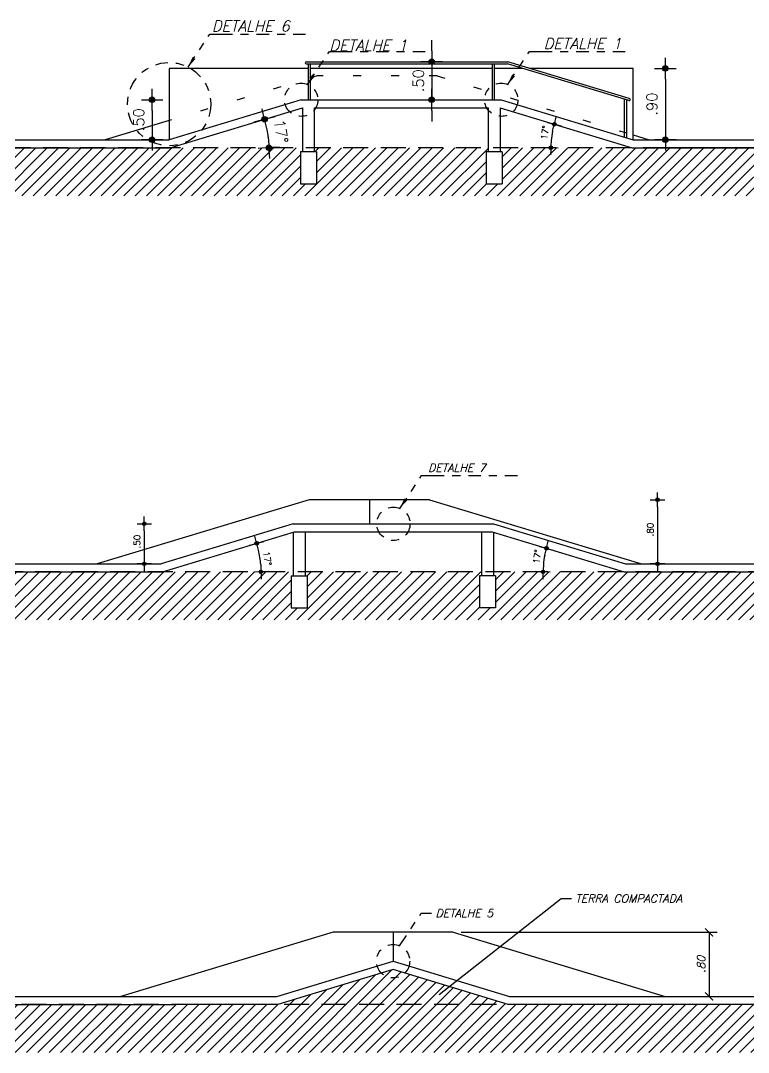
# Model space of a CAD drawing. Header units: millimetres. Extents: x 482 to 600, y -218 to -108.
# Drawn here: x 540.17 to 549.26, y -201.97 to -189.08 of the extents above; entities that cross this region are included whole.
import ezdxf

# ---------------------------------------------------------------- set-up
doc = ezdxf.new("R2010")
doc.units = ezdxf.units.MM
doc.header["$LTSCALE"] = 2.5
for name, pattern in [('ACAD_ISO07W100', [3, 0, -3]), ('DASHDOT2', [0.5, 0.25, -0.125, 0, -0.125]), ('HIDDEN', [0.375, 0.25, -0.125])]:
    doc.linetypes.add(name, pattern=pattern)
for name, color, linetype in [('COTAS', 1, 'Continuous'), ('HACHURA', 254, 'Continuous'), ('INDICAÇÃO', 1, 'Continuous'), ('PAREDE', 4, 'Continuous'), ('Projecao', 8, 'HIDDEN'), ('TXAMB', 2, 'Continuous'), ('VISTA', 1, 'Continuous')]:
    doc.layers.add(name, color=color, linetype=linetype)
doc.styles.add('COTA50', font='ROMANS.shx')
doc.styles.add('COTA75', font='ROMANS.SHX')
doc.styles.add('ROMANS', font='romans', dxfattribs={"oblique": 15})
doc.dimstyles.new('1-050', dxfattribs={"dimtxt": 0.1, "dimasz": 0.1, "dimexe": 0.1, "dimexo": 0.1, "dimgap": 0.05, "dimtad": 1, "dimzin": 4, "dimdsep": 46, "dimtxsty": 'ROMANS', "dimblk": 'ARCHTICK', "dimcen": 0, "dimclrd": 256, "dimclre": 256, "dimclrt": 2, "dimadec": 0, "dimazin": 0, "dimtfac": 1, "dimtix": 1, "dimtmove": 0, "dimatfit": 3, "dimldrblk": 'DOT', "dimfxl": 0.1, "dimarcsym": 0})
doc.dimstyles.new('COTA50', dxfattribs={"dimtxt": 0.08, "dimasz": 0.09, "dimexe": 0.05, "dimexo": 0.95, "dimgap": 0.05, "dimtad": 1, "dimzin": 4, "dimdsep": 46, "dimtxsty": 'COTA50', "dimblk": 'bola', "dimcen": -0.1, "dimdle": 0.05, "dimse1": 1, "dimse2": 1, "dimclrd": 256, "dimclre": 3, "dimclrt": 2, "dimadec": 0, "dimazin": 0, "dimtfac": 1, "dimtix": 1, "dimtmove": 2, "dimatfit": 3, "dimldrblk": 'bola', "dimfxl": 1, "dimtvp": 1.25, "dimtolj": 1, "dimtzin": 4, "dimarcsym": 0})
doc.dimstyles.new('COTA75', dxfattribs={"dimtxt": 0.135, "dimasz": 0.135, "dimexe": 0.05, "dimexo": 0.95, "dimgap": 0.1, "dimtad": 1, "dimzin": 4, "dimdsep": 46, "dimtxsty": 'COTA75', "dimblk": 'bola', "dimcen": -0.1, "dimdle": 0.05, "dimse1": 1, "dimse2": 1, "dimclrd": 256, "dimclre": 256, "dimclrt": 2, "dimadec": 0, "dimazin": 0, "dimtfac": 1, "dimtix": 1, "dimtmove": 2, "dimatfit": 3, "dimfxl": 1, "dimtvp": 0.8333333333333334, "dimtolj": 1, "dimtzin": 4, "dimarcsym": 0})
doc.dimstyles.new('COTA75$0', dxfattribs={"dimtxt": 0.135, "dimasz": 0.135, "dimexe": 0.05, "dimexo": 0.95, "dimgap": 0.1, "dimtad": 1, "dimzin": 4, "dimdsep": 46, "dimtxsty": 'COTA75', "dimblk": 'bola', "dimcen": -0.1, "dimdle": 0.05, "dimse1": 1, "dimse2": 1, "dimclrd": 256, "dimclre": 256, "dimclrt": 2, "dimadec": 0, "dimazin": 0, "dimtfac": 1, "dimtix": 1, "dimtmove": 2, "dimatfit": 3, "dimfxl": 1, "dimtvp": 0.8333333333333334, "dimtolj": 1, "dimtzin": 4, "dimarcsym": 0})

# ---------------------------------------------------------------- blocks, each defined once
blk = doc.blocks.new('bola')
blk.add_hatch(color=0).paths.add_polyline_path([(-0.25, 0, 1), (0.25, 0, 1)])
at = {"color": 0}
for p, q in [((0, 1), (0, 0.25)), ((-1, 0), (-0.25, 0)), ((0.25, 0), (1, 0)), ((0, -0.25), (0, -1))]:
    blk.add_line(p, q, dxfattribs=at)
blk.add_circle((0, 0), 0.2499999999999995, dxfattribs=at)
blk = doc.blocks.new('*D71')
at = {"layer": 'COTAS', "lineweight": -2}
blk.add_line((541.8140999767338, -190.2014418445996), (541.8140999767338, -190.4314418445996), dxfattribs=at)
at = {"layer": 'DEFPOINTS', "color": 0}
for p in [(543.6760743848704, -190.0664418445996), (541.8140999767338, -190.5664418445996), (542.0260743848705, -190.5664418445996)]:
    blk.add_point(p, dxfattribs=at)
at = {"layer": 'COTAS', "lineweight": -2, "xscale": 0.135, "yscale": 0.135, "zscale": 0.135}
for p, rotation in [((541.8140999767338, -190.0664418445996), 90), ((541.8140999767338, -190.5664418445996), 270)]:
    blk.add_blockref('bola', p, dxfattribs=dict(at, rotation=rotation))
at = {"layer": 'COTAS', "color": 2, "insert": (541.6465999767338, -190.3164418445995), "char_height": 0.135, "attachment_point": 5, "rotation": 90, "style": 'COTA75'}
blk.add_mtext('\\A1;.50', dxfattribs=at)
blk = doc.blocks.new('*D72')
at = {"layer": 'COTAS', "lineweight": -2}
blk.add_arc((536.0068161445139, -190.6664418445997), 1.281030288746205, 162.2247882654821, 175.9738022481658, dxfattribs=at)
at = {"layer": 'DEFPOINTS', "color": 0}
for p in [(532.5260743848705, -189.2741451407423), (534.7667817768412, -190.3449556587752), (531.2760743848705, -190.6664418445997), (536.0068161445139, -190.6664418445997), (558.5760743848705, -190.6664418445997)]:
    blk.add_point(p, dxfattribs=at)
at = {"layer": 'COTAS', "lineweight": -2, "xscale": 0.09, "yscale": 0.09, "zscale": 0.09}
for p, rotation in [((534.817409381095, -190.1906791392321), 70.21168938956495), ((534.7257858557676, -190.6664418445997), 267.986901124083)]:
    blk.add_blockref('bola', p, dxfattribs=dict(at, rotation=rotation))
at = {"layer": 'COTAS', "color": 2, "insert": (534.6605241960773, -190.4071697052664), "char_height": 0.08, "attachment_point": 5, "rotation": 79.09929525682377, "style": 'COTA50'}
blk.add_mtext('\\A1; 22°', dxfattribs=at)
blk = doc.blocks.new('*D73')
at = {"layer": 'DEFPOINTS', "color": 0}
for p in [(543.6908931778618, -190.1664418445996), (543.2659471100101, -190.5459040284761), (531.2760743848704, -190.6664418445996), (542.0408931778617, -190.6664418445996), (558.5760743848705, -190.6664418445996)]:
    blk.add_point(p, dxfattribs=at)
at = {"layer": 'PAREDE', "lineweight": -2}
blk.add_arc((542.0408931778619, -190.6664418445996), 1.230969740402838, 6.286760380572225, 10.57163838716812, dxfattribs=at)
at = {"layer": 'PAREDE', "lineweight": -2, "xscale": 0.135, "yscale": 0.135, "zscale": 0.135}
for p, rotation in [((543.2189612605465, -190.3094515165133), 103.7150185774542), ((543.2718629182648, -190.6664418445996), 273.1433801902861)]:
    blk.add_blockref('bola', p, dxfattribs=dict(at, rotation=rotation))
at = {"layer": 'PAREDE', "color": 2, "insert": (543.4242563081332, -190.4614441260062), "char_height": 0.135, "attachment_point": 5, "rotation": 278.4291993838697, "style": 'COTA75'}
blk.add_mtext('\\A1;17°', dxfattribs=at)
blk = doc.blocks.new('*D74')
at = {"layer": 'COTAS', "lineweight": -2}
blk.add_line((548.2260306418029, -189.8105084261667), (548.2260306418029, -190.4314418445996), dxfattribs=at)
at = {"layer": 'DEFPOINTS', "color": 0}
for p in [(547.8260743848705, -189.6755084261667), (547.8260743848705, -190.5664418445996), (548.2260306418029, -190.5664418445996)]:
    blk.add_point(p, dxfattribs=at)
at = {"layer": 'COTAS', "lineweight": -2, "xscale": 0.135, "yscale": 0.135, "zscale": 0.135}
for p, rotation in [((548.2260306418029, -189.6755084261667), 90), ((548.2260306418029, -190.5664418445996), 270)]:
    blk.add_blockref('bola', p, dxfattribs=dict(at, rotation=rotation))
at = {"layer": 'COTAS', "color": 2, "insert": (548.0585306418029, -190.1209751353831), "char_height": 0.135, "attachment_point": 5, "rotation": 90, "style": 'COTA75'}
blk.add_mtext('\\A1;.90', dxfattribs=at)
blk = doc.blocks.new('*D77')
at = {"layer": 'COTAS', "lineweight": -2}
blk.add_arc((547.8112555918794, -190.6664418445997), 1.015168981761454, 168.2228344867042, 174.9187667455586, dxfattribs=at)
at = {"layer": 'DEFPOINTS', "color": 0}
for p in [(546.1612555918791, -190.1664418445996), (546.8155545599385, -190.4685845310568), (531.2760743848706, -190.6664418445997), (547.8112555918793, -190.6664418445996), (558.5760743848706, -190.6664418445997)]:
    blk.add_point(p, dxfattribs=at)
at = {"layer": 'COTAS', "lineweight": -2, "xscale": 0.09, "yscale": 0.09, "zscale": 0.09}
for p, rotation in [((546.8397141017098, -190.3720353324271), 75.6822178594835), ((546.796086610118, -190.6664418445997), 267.4593833727793)]:
    blk.add_blockref('bola', p, dxfattribs=dict(at, rotation=rotation))
at = {"layer": 'COTAS', "color": 2, "insert": (546.7180249141473, -190.5044382535488), "char_height": 0.08, "attachment_point": 5, "rotation": 81.57080061613141, "style": 'COTA50'}
blk.add_mtext('\\A1; 17°', dxfattribs=at)
blk = doc.blocks.new('*D78')
at = {"layer": 'COTAS', "lineweight": -2}
for p, q in [((545.3072803708028, -189.4557418445996), (545.3072803708028, -189.3207418445996)), ((545.3072803708028, -189.5907418445996), (545.3072803708028, -190.0664418445996)), ((545.3072803708028, -190.2014418445996), (545.3072803708028, -190.3364418445996))]:
    blk.add_line(p, q, dxfattribs=at)
at = {"layer": 'DEFPOINTS', "color": 0}
for p in [(544.5492724338401, -189.5907418445996), (544.5492724338401, -190.0664418445996), (545.3072803708028, -190.0664418445996)]:
    blk.add_point(p, dxfattribs=at)
at = {"layer": 'COTAS', "lineweight": -2, "xscale": 0.135, "yscale": 0.135, "zscale": 0.135}
for p, rotation in [((545.3072803708028, -189.5907418445996), 270), ((545.3072803708028, -190.0664418445996), 90)]:
    blk.add_blockref('bola', p, dxfattribs=dict(at, rotation=rotation))
at = {"layer": 'COTAS', "color": 2, "insert": (545.1397803708028, -189.8285918445995), "char_height": 0.135, "attachment_point": 5, "rotation": 90, "style": 'COTA75'}
blk.add_mtext('\\A1;.50', dxfattribs=at)
blk = doc.blocks.new('*D82')
at = {"layer": 'COTAS', "lineweight": -2}
blk.add_line((541.7158959314976, -195.4553995991172), (541.7158959314976, -195.7753995991172), dxfattribs=at)
at = {"layer": 'DEFPOINTS', "color": 0}
for p in [(543.5778703396342, -195.3653995991172), (541.7158959314976, -195.8653995991172), (541.9278703396342, -195.8653995991172)]:
    blk.add_point(p, dxfattribs=at)
at = {"layer": 'COTAS', "lineweight": -2, "xscale": 0.09, "yscale": 0.09, "zscale": 0.09}
for p, rotation in [((541.7158959314976, -195.3653995991172), 90), ((541.7158959314976, -195.8653995991172), 270)]:
    blk.add_blockref('bola', p, dxfattribs=dict(at, rotation=rotation))
at = {"layer": 'COTAS', "color": 2, "insert": (541.6258959314976, -195.6153995991171), "char_height": 0.08, "attachment_point": 5, "rotation": 90, "style": 'COTA50'}
blk.add_mtext('\\A1; .50', dxfattribs=at)
blk = doc.blocks.new('*D83')
at = {"layer": 'COTAS', "lineweight": -2}
blk.add_arc((535.9086120992775, -195.9653995991172), 1.281030288747119, 162.2247882654796, 175.9738022481687, dxfattribs=at)
at = {"layer": 'DEFPOINTS', "color": 0}
for p in [(532.4278703396343, -194.5731028952599), (534.6685777316042, -195.6439134132925), (531.1778703396343, -195.9653995991172), (535.9086120992775, -195.9653995991172), (558.4778703396341, -195.9653995991172)]:
    blk.add_point(p, dxfattribs=at)
at = {"layer": 'COTAS', "lineweight": -2, "xscale": 0.09, "yscale": 0.09, "zscale": 0.09}
for p, rotation in [((534.719205335858, -195.4896368937493), 70.21168938956392), ((534.6275818105305, -195.9653995991172), 267.9869011240844)]:
    blk.add_blockref('bola', p, dxfattribs=dict(at, rotation=rotation))
at = {"layer": 'COTAS', "color": 2, "insert": (534.56232015084, -195.7061274597838), "char_height": 0.08, "attachment_point": 5, "rotation": 79.09929525682416, "style": 'COTA50'}
blk.add_mtext('\\A1; 22°', dxfattribs=at)
blk = doc.blocks.new('*D84')
at = {"layer": 'COTAS', "lineweight": -2}
blk.add_arc((541.9426891326254, -195.9653995991172), 1.230969740403062, 4.190005012267871, 12.66839375547156, dxfattribs=at)
at = {"layer": 'DEFPOINTS', "color": 0}
for p in [(543.5926891326255, -195.4653995991172), (543.1677430647737, -195.8448617829937), (531.1778703396342, -195.9653995991172), (541.9426891326254, -195.9653995991172), (558.4778703396343, -195.9653995991172)]:
    blk.add_point(p, dxfattribs=at)
at = {"layer": 'COTAS', "lineweight": -2, "xscale": 0.09, "yscale": 0.09, "zscale": 0.09}
for p, rotation in [((543.1207572153103, -195.6084092710308), 104.7633962616055), ((543.1736588730286, -195.9653995991172), 272.095002506134)]:
    blk.add_blockref('bola', p, dxfattribs=dict(at, rotation=rotation))
at = {"layer": 'COTAS', "color": 2, "insert": (543.2493894367387, -195.7717623860335), "char_height": 0.08, "attachment_point": 5, "rotation": 278.42919938386916, "style": 'COTA50'}
blk.add_mtext('\\A1; 17°', dxfattribs=at)
blk = doc.blocks.new('*D85')
at = {"layer": 'COTAS', "lineweight": -2}
blk.add_line((548.1278265965667, -195.1553995991175), (548.1278265965667, -195.7753995991172), dxfattribs=at)
at = {"layer": 'DEFPOINTS', "color": 0}
for p in [(545.277911516105, -195.0653995991175), (547.7278703396344, -195.8653995991172), (548.1278265965667, -195.8653995991172)]:
    blk.add_point(p, dxfattribs=at)
at = {"layer": 'COTAS', "lineweight": -2, "xscale": 0.09, "yscale": 0.09, "zscale": 0.09}
for p, rotation in [((548.1278265965667, -195.0653995991175), 90), ((548.1278265965667, -195.8653995991172), 270)]:
    blk.add_blockref('bola', p, dxfattribs=dict(at, rotation=rotation))
at = {"layer": 'COTAS', "color": 2, "insert": (548.0378265965667, -195.4653995991173), "char_height": 0.08, "attachment_point": 5, "rotation": 90, "style": 'COTA50'}
blk.add_mtext('\\A1; .80', dxfattribs=at)
blk = doc.blocks.new('*D88')
at = {"layer": 'COTAS', "lineweight": -2}
blk.add_arc((547.713051546643, -195.9653995991172), 1.015168981762254, 168.2228344866985, 174.9187667455625, dxfattribs=at)
at = {"layer": 'DEFPOINTS', "color": 0}
for p in [(546.0630515466429, -195.4653995991172), (546.7173505147013, -195.7675422855742), (531.1778703396342, -195.9653995991172), (547.7130515466429, -195.9653995991172), (558.4778703396341, -195.9653995991172)]:
    blk.add_point(p, dxfattribs=at)
at = {"layer": 'COTAS', "lineweight": -2, "xscale": 0.09, "yscale": 0.09, "zscale": 0.09}
for p, rotation in [((546.7415100564725, -195.6709930869443), 75.68221785947983), ((546.6978825648806, -195.9653995991172), 267.4593833727812)]:
    blk.add_blockref('bola', p, dxfattribs=dict(at, rotation=rotation))
at = {"layer": 'COTAS', "color": 2, "insert": (546.6198208689102, -195.8033960080663), "char_height": 0.08, "attachment_point": 5, "rotation": 81.57080061613084, "style": 'COTA50'}
blk.add_mtext('\\A1; 17°', dxfattribs=at)
blk = doc.blocks.new('_ArchTick')
at = {"color": 0, "linetype": 'ByBlock', "const_width": 0.15}
blk.add_lwpolyline([(-0.5, -0.5), (0.5, 0.5)], dxfattribs=at)
blk = doc.blocks.new('*D95')
at = {"layer": 'COTAS', "lineweight": -2}
blk.add_arc((536.2050798982433, -201.3706795401652), 1.424826226794301, 158.1985905136481, 180, dxfattribs=at)
at = {"layer": 'DEFPOINTS', "color": 0}
for p in [(532.7243381386002, -199.9783828363079), (534.8258513938841, -201.0131064576715), (531.4742969621296, -201.3706795401652), (536.2050798982435, -201.3706795401653), (558.7742969621295, -201.3706795401652)]:
    blk.add_point(p, dxfattribs=at)
at = {"layer": 'COTAS', "lineweight": -2, "xscale": 0.1, "yscale": 0.1, "zscale": 0.1}
for p, rotation in [((534.8821619581029, -200.841512364109), 68.19859051364809), ((534.780253671449, -201.3706795401652), 270)]:
    blk.add_blockref('_ArchTick', p, dxfattribs=dict(at, rotation=rotation))
at = {"layer": 'COTAS', "color": 2, "insert": (534.7077670461871, -201.0823234322241), "char_height": 0.1, "attachment_point": 5, "rotation": 79.09929525682392, "style": 'ROMANS'}
blk.add_mtext('22°', dxfattribs=at)
blk = doc.blocks.new('_Dot')
at = {"color": 0, "linetype": 'ByBlock', "lineweight": -2}
blk.add_line((-0.5, 0), (-1, 0), dxfattribs=at)
at = {"color": 0, "linetype": 'ByBlock', "const_width": 0.5}
blk.add_lwpolyline([(-0.25, 0, 1), (0.25, 0, 1)], format="xyb", close=True, dxfattribs=at)
blk = doc.blocks.new('*D98')
at = {"layer": 'COTAS', "lineweight": -2}
for p, q in [((545.6743381386004, -200.4706795401652), (548.8724639378933, -200.4706795401652)), ((548.7724639378932, -200.4706795401652), (548.7724639378932, -201.2706795401652)), ((546.3777732531046, -201.2706795401652), (548.8724639378933, -201.2706795401652))]:
    blk.add_line(p, q, dxfattribs=at)
at = {"layer": 'DEFPOINTS', "color": 0}
for p in [(545.5743381386004, -200.4706795401652), (546.2777732531046, -201.2706795401652), (548.7724639378932, -201.2706795401652)]:
    blk.add_point(p, dxfattribs=at)
at = {"layer": 'COTAS', "lineweight": -2, "xscale": 0.1, "yscale": 0.1, "zscale": 0.1}
for p, rotation in [((548.7724639378932, -200.4706795401652), 90), ((548.7724639378932, -201.2706795401652), 270)]:
    blk.add_blockref('_ArchTick', p, dxfattribs=dict(at, rotation=rotation))
at = {"layer": 'COTAS', "color": 2, "insert": (548.6724639378932, -200.8706795401652), "char_height": 0.1, "attachment_point": 5, "rotation": 90, "style": 'ROMANS'}
blk.add_mtext('.80', dxfattribs=at)

msp = doc.modelspace()

# ---------------------------------------------------------------- hatches: boundary and pattern name
at = {"layer": 'HACHURA'}
h = msp.add_hatch(dxfattribs=at)
h.set_pattern_fill('_USER', color=256, scale=0.1, angle=45, style=0, pattern_type=0)
h.set_pattern_definition([(45, (529.4378390907528, -191.2664418445996), (-0.07071067811865475, 0.07071067811865477), [])])
h.paths.add_polyline_path([(543.6658931778618, -190.7164418445996), (543.6908931778618, -190.7164418445996), (543.6908931778618, -190.6664418445996), (542.0408931778618, -190.6664418445996), (536.0068161445138, -190.6664418445996), (532.5260743848705, -189.2741451407423), (532.5260743848705, -190.7164418445997), (532.5510743848705, -190.7164418445997), (532.5510743848705, -191.1164418445996), (532.3510743848706, -191.1164418445996), (532.3510743848706, -190.7164418445997), (532.3760743848705, -190.7164418445997), (532.3760743848705, -190.6664418445996), (531.2760743848705, -190.6664418445996), (531.2760743848705, -190.7164418445996), (531.3010743848705, -190.7164418445996), (531.3010743848705, -191.1164418445996), (531.1010743848705, -191.1164418445996), (531.1010743848705, -191.2664418445996), (558.7510743848704, -191.2664418445996), (560.4143096789882, -191.2664418445996), (560.4143096789882, -190.8664418445996), (558.7510743848704, -190.8664418445996), (558.7510743848704, -191.1164418445996), (558.5510743848705, -191.1164418445996), (558.5510743848705, -190.7164418445997), (558.5760743848705, -190.7164418445996), (558.5760743848705, -190.6664418445996), (557.5054861495765, -190.6664418445996), (557.5054861495765, -190.7164418445999), (557.5304861495765, -190.7164418445999), (557.5304861495765, -191.1164418445999), (557.3304861495765, -191.1164418445999), (557.3304861495765, -190.7164418445999), (557.3554861495766, -190.7164418445999), (557.3554861495766, -189.2623804348599), (553.8453326252272, -190.6664418445997), (547.9612555918793, -190.6664418445996), (547.8112555918792, -190.6664418445996), (546.1612555918791, -190.6664418445996), (546.1612555918791, -190.7164418445996), (546.1862555918791, -190.7164418445996), (546.1862555918791, -191.1164418445996), (545.9862555918792, -191.1164418445996), (545.9862555918792, -190.7164418445996), (546.0112555918791, -190.7164418445996), (546.0112555918791, -190.6664418445996), (543.8408931778617, -190.6664418445996), (543.8408931778617, -190.7164418445996), (543.8658931778618, -190.7164418445997), (543.8658931778618, -191.1164418445996), (543.6658931778618, -191.1164418445996)])
h.paths.add_polyline_path([(531.1010743848705, -190.8664418445996), (529.4378390907528, -190.8664418445996), (529.4378390907528, -191.2664418445996), (531.1010743848705, -191.2664418445996), (531.1010743848705, -191.1164418445996)])
h = msp.add_hatch(dxfattribs=at)
h.set_pattern_fill('_USER', color=256, scale=0.1, angle=45, style=0, pattern_type=0)
h.set_pattern_definition([(45, (529.3396762219872, -196.5653995991175), (-0.07071067811865475, 0.07071067811865477), [])])
edge = h.paths.add_edge_path()
edge.add_line((557.4073232808109, -195.9653995462426), (557.4073232808109, -196.0153995462426))
edge.add_line((557.4073232808109, -196.0153995462425), (557.2573232808109, -196.0153995462426))
edge.add_line((557.2573232808109, -196.0153995462426), (557.2573232808109, -195.9653995462426))
edge.add_line((557.2573232808109, -195.9653995462426), (555.5279115161048, -195.9653995462426))
edge.add_line((555.527911516105, -195.9653995462426), (555.527911516105, -196.0153995991173))
edge.add_line((555.5279115161048, -196.0153995991173), (555.5529115161048, -196.0153995991173))
edge.add_line((555.5529115161048, -196.0153995991173), (555.5529115161048, -196.4153995991173))
edge.add_line((555.5529115161048, -196.4153995991173), (555.3529115161048, -196.4153995991173))
edge.add_line((555.3529115161049, -196.4153995991173), (555.3529115161049, -196.0153995991173))
edge.add_line((555.3529115161049, -196.0153995991173), (555.3779115161049, -196.0153995991173))
edge.add_line((555.3779115161049, -196.0153995991173), (555.3779115161049, -194.7028280174197))
edge.add_arc((553.2946443650974, -193.6154007888048), 2.350000000000018, 269.9423472380345, 332.4362672313515, ccw=False)
edge.add_line((553.2922797237763, -195.9653995991176), (546.0779115161049, -195.9653995991176))
edge.add_line((546.0779115161049, -195.9653995991176), (546.0779115161049, -196.0153995991172))
edge.add_line((546.0779115161049, -196.0153995991172), (546.1029115161049, -196.0153995991173))
edge.add_line((546.1029115161049, -196.0153995991173), (546.1029115161049, -196.4153995991173))
edge.add_line((546.1029115161049, -196.4153995991173), (545.9029115161048, -196.4153995991172))
edge.add_line((545.902911516105, -196.4153995991172), (545.902911516105, -196.0153995991172))
edge.add_line((545.902911516105, -196.0153995991172), (545.9279115161049, -196.0153995991172))
edge.add_line((545.9279115161048, -196.0153995991172), (545.9279115161048, -195.9653995991176))
edge.add_line((545.9279115161048, -195.9653995991176), (543.7279115161048, -195.9653995991176))
edge.add_line((543.7279115161048, -195.9653995991176), (543.7279115161048, -196.0153995991172))
edge.add_line((543.7279115161048, -196.0153995991172), (543.7529115161047, -196.0153995991172))
edge.add_line((543.7529115161049, -196.0153995991172), (543.7529115161049, -196.4153995991172))
edge.add_line((543.7529115161049, -196.4153995991173), (543.5529115161048, -196.4153995991173))
edge.add_line((543.5529115161048, -196.4153995991173), (543.5529115161048, -196.0153995991172))
edge.add_line((543.5529115161048, -196.0153995991172), (543.5779115161048, -196.0153995991172))
edge.add_line((543.5779115161048, -196.0153995991172), (543.5779115161048, -195.9653995991176))
edge.add_line((543.5779115161048, -195.9653995991176), (536.2135433085602, -195.9653995991176))
edge.add_arc((536.2111786671124, -193.6154007888049), 2.350000000000015, 207.5637327686451, 270.05765276505883, ccw=False)
edge.add_line((534.1279115161049, -194.7028280174197), (534.1279115161049, -196.0153995991177))
edge.add_line((534.1279115161049, -196.0153995991177), (534.1529115161048, -196.0153995991177))
edge.add_line((534.1529115161048, -196.0153995991177), (534.1529115161048, -196.4153995991177))
edge.add_line((534.1529115161048, -196.4153995991177), (533.9529115161049, -196.4153995991177))
edge.add_line((533.9529115161049, -196.4153995991177), (533.9529115161049, -196.0153995991177))
edge.add_line((533.9529115161049, -196.0153995991177), (533.9779115161049, -196.0153995991177))
edge.add_line((533.9779115161049, -196.0153995991177), (533.9779115161049, -195.9653995991176))
edge.add_line((533.9779115161049, -195.9653995991175), (532.4279115161049, -195.9653995991175))
edge.add_line((532.4279115161049, -195.9653995991175), (532.4279115161049, -196.0153995991175))
edge.add_line((532.4279115161049, -196.0153995991175), (532.277911516105, -196.0153995991176))
edge.add_line((532.277911516105, -196.0153995991176), (532.277911516105, -195.9653995991176))
edge.add_line((532.277911516105, -195.9653995991176), (531.1779115161049, -195.9653995991175))
edge.add_line((531.1779115161049, -195.9653995991175), (531.1779115161049, -196.0153995991176))
edge.add_line((531.1779115161049, -196.0153995991176), (531.2029115161049, -196.0153995991176))
edge.add_line((531.2029115161049, -196.0153995991176), (531.2029115161049, -196.4153995991175))
edge.add_line((531.2029115161049, -196.4153995991175), (531.0029115161049, -196.4153995991176))
edge.add_line((531.0029115161049, -196.4153995991176), (531.0029115161049, -196.1653995991175))
edge.add_line((531.0029115161049, -196.1653995991175), (529.3396762219872, -196.1653995991175))
edge.add_line((529.3396762219872, -196.1653995991176), (529.3396762219872, -196.5653995991176))
edge.add_line((529.3396762219872, -196.5653995991175), (560.3161468102226, -196.5653995991175))
edge.add_line((560.3161468102226, -196.5653995991175), (560.3161468102226, -196.1653995991176))
edge.add_line((560.3161468102226, -196.1653995991175), (558.6528703396343, -196.1653995991176))
edge.add_line((558.6528703396343, -196.1653995991176), (558.6528703396343, -196.4153995991173))
edge.add_line((558.6528703396343, -196.4153995991173), (558.4528703396343, -196.4153995991173))
edge.add_line((558.4528703396343, -196.4153995991173), (558.4528703396343, -196.0153995991172))
edge.add_line((558.4528703396343, -196.0153995991172), (558.4778703396343, -196.0153995991172))
edge.add_line((558.4778703396343, -196.0153995991172), (558.4778703396343, -195.9653995462426))
edge.add_line((558.4778703396343, -195.9653995462426), (557.4073232808109, -195.9653995462426))
h = msp.add_hatch(dxfattribs=at)
h.set_pattern_fill('_USER', color=256, scale=0.1, angle=45, style=0, pattern_type=0)
h.set_pattern_definition([(45, (529.6361028444825, -201.9706795401652), (-0.07071067811865475, 0.07071067811865477), [])])
h.paths.add_polyline_path([(555.4243381386002, -200.4476991758802), (553.4465230722751, -201.3706795401653), (546.2629937249972, -201.3706795401653), (544.8243381386002, -200.9359301011389), (543.385682552203, -201.3706795401653), (542.0891569315913, -201.3706795401653), (536.2050798982436, -201.3706795401653), (532.7243381386002, -199.9783828363079), (532.7243381386002, -201.4206795401652), (532.7493381386001, -201.4206795401652), (532.7493381386001, -201.8206795401652), (532.5493381386002, -201.8206795401652), (532.5493381386002, -201.4206795401652), (532.5743381386001, -201.4206795401652), (532.5743381386001, -201.3706795401652), (531.4743381386002, -201.3706795401652), (531.4743381386002, -201.4206795401652), (531.4993381386001, -201.4206795401652), (531.4993381386001, -201.8206795401652), (531.2993381386002, -201.8206795401652), (531.2993381386002, -201.5706795401652), (529.6361028444825, -201.5706795401652), (529.6361028444825, -201.9706795401652), (560.6125734327178, -201.9706795401652), (560.6125734327178, -201.5706795401652), (558.9492969621296, -201.5706795401652), (558.9492969621294, -201.8206795401649), (558.7492969621295, -201.8206795401649), (558.7492969621295, -201.4206795401649), (558.7713969621295, -201.4206795401649), (558.7713969621295, -201.3706795401652), (556.5743381386001, -201.3706795401652), (556.5743381386001, -201.4206795401652), (556.5993381385999, -201.4206795401652), (556.5993381385999, -201.8206795401652), (556.3993381386, -201.8206795401652), (556.3993381386, -201.4206795401652), (556.4243381386, -201.4206795401652), (556.4243381386, -201.3706795401652), (555.5743381386002, -201.3706795401652), (555.5743381386002, -201.4206795401652), (555.5993381386002, -201.4206795401652), (555.5993381386002, -201.8206795401652), (555.3993381386001, -201.8206795401651), (555.3993381386001, -201.4206795401652), (555.4243381386002, -201.4206795401652)])

# ---------------------------------------------------------------- linework, layer by layer
for p, q in [((546.0628243848705, -190.0664418445996), (546.0893243848705, -190.0664418445996)), ((543.8658931778618, -190.7164418445997), (543.6658931778618, -190.7164418445997)), ((543.6658931778618, -190.7164418445997), (543.6658931778618, -191.1164418445996)), ((543.8658931778618, -190.7164418445997), (543.8658931778618, -191.1164418445996)), ((546.1862555918791, -190.7164418445997), (545.9862555918792, -190.7164418445997)), ((545.9862555918792, -190.7164418445997), (545.9862555918792, -191.1164418445996)), ((546.1862555918791, -190.7164418445997), (546.1862555918791, -191.1164418445996)), ((543.6658931778618, -191.1164418445996), (543.8658931778618, -191.1164418445996)), ((545.9862555918792, -191.1164418445996), (546.1862555918791, -191.1164418445996)), ((545.9646615161048, -195.3653995991176), (545.9911615161049, -195.3653995991176))]:
    msp.add_line(p, q)
at = {"layer": 'INDICAÇÃO', "color": 3, "linetype": 'DASHDOT2', "ltscale": 0.25}
for centre, radius in [((542.0260743848705, -190.1209751353831), 0.5203532915677832), ((543.6760743848704, -190.0664418445996), 0.2081413166271133), ((546.1760743848704, -190.0664418445996), 0.2081413166271133), ((544.8279115161049, -195.3653995991176), 0.2081413166271133), ((544.8243381386001, -200.8314638538907), 0.2081413166271133)]:
    msp.add_circle(centre, radius, dxfattribs=at)
at = {"layer": 'PAREDE', "color": 7}
for p, q in [((543.6908931778618, -190.1664418445996), (543.6908931778618, -190.7164418445996)), ((546.1612555918791, -190.1664418445996), (546.1612555918791, -190.7164418445996)), ((553.8453326252272, -190.6664418445996), (547.9612555918793, -190.6664418445996)), ((553.296523072275, -201.3706795401653), (548.1595193456089, -201.3706795401653))]:
    msp.add_line(p, q, dxfattribs=at)
at = {"layer": 'PAREDE'}
for p, q in [((543.5779115161049, -195.4698901424483), (543.5779115161048, -196.0153995991172)), ((543.7279115161048, -195.4653995991176), (543.7279115161048, -196.0153995991173)), ((545.9279115161048, -195.4653995991176), (545.9279115161048, -196.0153995991173)), ((546.0779115161049, -195.4698901424483), (546.0779115161049, -196.0153995991172)), ((543.5529115161048, -196.0153995991172), (543.7529115161049, -196.0153995991172)), ((543.5529115161048, -196.0153995991172), (543.5529115161048, -196.4153995991173)), ((543.7529115161049, -196.0153995991172), (543.7529115161049, -196.4153995991173)), ((546.1029115161049, -196.0153995991172), (545.902911516105, -196.0153995991172)), ((545.902911516105, -196.0153995991172), (545.902911516105, -196.4153995991173)), ((546.1029115161049, -196.0153995991172), (546.1029115161049, -196.4153995991173)), ((543.5529115161048, -196.4153995991173), (543.7529115161049, -196.4153995991173)), ((546.1029115161049, -196.4153995991173), (545.902911516105, -196.4153995991173))]:
    msp.add_line(p, q, dxfattribs=at)
for points in [[(532.5260743848705, -190.7164418445997), (532.5260743848705, -189.2741451407423), (536.0068161445138, -190.6664418445996), (542.0408931778618, -190.6664418445996)], [(543.6760743848704, -190.0664418445996), (542.0260743848705, -190.5664418445996)], [(542.0408931778618, -190.6664418445996), (543.6908931778618, -190.1664418445996)], [(543.6760743848704, -190.0664418445996), (546.1760743848704, -190.0664418445996)], [(543.8408931778617, -190.7164418445997), (543.8408931778617, -190.1664418445996), (546.0112555918791, -190.1664418445996), (546.0112555918791, -190.7164418445997)], [(546.1612555918791, -190.1664418445996), (547.8112555918792, -190.6664418445996)], [(546.1760743848704, -190.0664418445996), (547.8260743848705, -190.5664418445996), (553.8260743848705, -190.5664418445996)], [(536.0260743848705, -190.5664418445996), (542.0260743848705, -190.5664418445996)], [(547.8112555918792, -190.6664418445996), (553.3937214436942, -190.6664418445996)], [(543.5779115161049, -195.3653995991176), (541.9279115161048, -195.8653995991176)], [(543.5779115161049, -195.3653995991176), (546.0779115161049, -195.3653995991176)], [(546.0779115161049, -195.3653995991176), (547.7279115161049, -195.8653995991176), (553.2969581479488, -195.8653995991176)], [(536.2135433085602, -195.9653995991176), (541.9427303090962, -195.9653995991176), (543.5927303090962, -195.4653995991176), (546.0630927231135, -195.4653995991176), (547.7130927231135, -195.9653995991176), (553.2955585749285, -195.9653995991176)], [(536.2088648842883, -195.8653995991176), (541.9279115161048, -195.8653995991176)], [(531.3243381386001, -199.8706795401652), (532.7243381386002, -199.8706795401652), (536.2243381386002, -201.2706795401652), (543.3709030240957, -201.2706795401652), (544.8243381386001, -200.8314638538907), (546.2777732531046, -201.2706795401652), (553.4243381386002, -201.2706795401652)], [(532.7243381386002, -201.4206795401652), (532.7243381386002, -199.9783828363079), (536.2050798982435, -201.3706795401653), (536.2050798982435, -201.3706795401653), (542.0891569315913, -201.3706795401653)], [(556.4243381386, -200.4373462068319), (555.4465230722751, -200.4373462068319), (553.4465230722751, -201.3706795401652), (546.2629937249973, -201.3706795401653), (544.8243381386002, -200.9359301011389), (543.385682552203, -201.3706795401653), (542.0891569315913, -201.3706795401653)]]:
    msp.add_lwpolyline(points, dxfattribs=at)
at = {"layer": 'Projecao', "linetype": 'ACAD_ISO07W100', "ltscale": 0.05}
for p, q in [((543.8760743848704, -189.7664418445996), (542.0260743848705, -190.3249324106373)), ((545.3760743848704, -189.7664418445996), (547.8260743848705, -190.506064486109))]:
    msp.add_line(p, q, dxfattribs=at)
at = {"layer": 'Projecao', "ltscale": 0.5}
for p, q in [((558.5760743848705, -190.6664418445996), (531.2760743848705, -190.6664418445996)), ((558.4778703396343, -195.9653995991175), (531.1778703396343, -195.9653995991175)), ((558.7742969621295, -201.3706795401652), (531.4742969621295, -201.3706795401652))]:
    msp.add_line(p, q, dxfattribs=at)
at = {"layer": 'Projecao', "linetype": 'ACAD_ISO07W100', "ltscale": 0.05}
msp.add_lwpolyline([(545.3760743848704, -189.7664418445996), (543.8760743848704, -189.7664418445996)], dxfattribs=at)
at = {"layer": 'VISTA', "color": 2}
for p, q in [((543.7393243848704, -189.5907418445996), (546.2562643848706, -189.5907418445997)), ((543.7393243848704, -189.6172418445995), (546.2523374047279, -189.6172418445997)), ((543.7628243848704, -189.6172418445995), (543.7628243848704, -190.0664418445996)), ((543.7893243848704, -189.6172418445995), (543.7893243848704, -190.0664418445996)), ((546.0628243848705, -189.6172418445995), (546.0628243848705, -190.0664418445996)), ((546.0893243848705, -189.6172418445995), (546.0893243848705, -190.0664418445996)), ((547.7683891888955, -190.0766514761656), (546.2523374047279, -189.6172418445997)), ((547.7760743848705, -190.0512903294481), (546.2562643848706, -189.5907418445997)), ((547.7128243848705, -190.0598136567641), (547.7128243848705, -190.5321236627814)), ((547.7393243848705, -190.0678439597944), (547.7393243848705, -190.5401539658117)), ((543.777911516105, -195.0653995991176), (541.1279115161049, -195.8653995991175)), ((544.527911516105, -195.0653995991176), (544.527911516105, -195.3653995991176)), ((545.277911516105, -195.0653995991175), (547.9279115161049, -195.8653995991176)), ((544.0743381386001, -200.4706795401652), (541.4243381386002, -201.2706795401652)), ((544.8243381386001, -200.4706795401652), (544.8243381386001, -200.8314638538907)), ((545.5743381386002, -200.4706795401652), (548.2243381386002, -201.2706795401652))]:
    msp.add_line(p, q, dxfattribs=at)
at = {"layer": 'VISTA', "color": 9}
for p, q in [((542.0260743848705, -190.3249324106373), (541.2260743848706, -190.5664418445996)), ((547.8260743848705, -190.506064486109), (548.0260743848705, -190.5664418445996))]:
    msp.add_line(p, q, dxfattribs=at)
at = {"layer": 'VISTA', "color": 1}
for points in [[(543.7628243848704, -189.6755084261667), (542.0260743848705, -189.6755084261667), (542.0260743848705, -190.5664418445996)], [(546.0628243848705, -189.6755084261667), (543.7893243848704, -189.6755084261667)], [(546.4446171238991, -189.6755084261667), (546.0893243848705, -189.6755084261667)], [(547.8260743848705, -190.5664418445996), (547.8260743848705, -189.6755084261667), (546.5359941040417, -189.6755084261667)]]:
    msp.add_lwpolyline(points, dxfattribs=at)
at = {"layer": 'VISTA', "color": 2}
for points in [[(545.277911516105, -195.0653995991176), (543.777911516105, -195.0653995991176)], [(545.5743381386002, -200.4706795401652), (544.0743381386001, -200.4706795401652)]]:
    msp.add_lwpolyline(points, dxfattribs=at)
for centre, radius, start, end in [((543.7393243848704, -189.6039918445995), 0.01324999999998511, 90, 270), ((547.772231786883, -190.0639709028069), 0.01325000000000026, 253.1416012322439, 73.14160123225776)]:
    msp.add_arc(centre, radius, start, end, dxfattribs=at)

# ---------------------------------------------------------------- texts
at = {"layer": 'TXAMB', "color": 2, "attachment_point": 1, "style": 'ROMANS'}
for s, insert, char_height in [('DETALHE 6', (542.5600596516442, -189.0776202689246), 0.135), ('DETALHE 1', (544.0293808519498, -189.3182247454264), 0.135), ('DETALHE 1', (546.706596184418, -189.2967394428235), 0.135), ('DETALHE 7', (545.2626367619641, -194.6139980147846), 0.1), ('TERRA COMPACTADA', (547.101735110986, -199.9979190520214), 0.1), ('DETALHE 5', (545.3548599381477, -200.1799073745064), 0.1)]:
    msp.add_mtext(s, dxfattribs=dict(at, insert=insert, char_height=char_height))

# ---------------------------------------------------------------- dimensions: what is measured, and where the dimension line sits
at = {"layer": 'COTAS'}
for base, line1, line2, picture, middle in [((534.7667817768412, -190.3449556587752), ((532.5260743848705, -189.2741451407423), (536.0068161445138, -190.6664418445996)), ((558.5760743848705, -190.6664418445996), (531.2760743848705, -190.6664418445996)), '*D72', (534.6605241960773, -190.4071697052665)), ((546.8155545599385, -190.4685845310568), ((558.5760743848705, -190.6664418445996), (531.2760743848705, -190.6664418445996)), ((546.1612555918791, -190.1664418445996), (547.8112555918792, -190.6664418445996)), '*D77', (546.7180249141473, -190.5044382535488)), ((534.6685777316042, -195.6439134132925), ((532.4278703396343, -194.5731028952599), (535.9086120992777, -195.9653995991172)), ((558.4778703396343, -195.9653995991172), (531.1778703396343, -195.9653995991172)), '*D83', (534.56232015084, -195.7061274597839)), ((543.1677430647737, -195.8448617829937), ((541.9426891326254, -195.9653995991172), (543.5926891326255, -195.4653995991172)), ((558.4778703396343, -195.9653995991172), (531.1778703396343, -195.9653995991172)), '*D84', (543.2493894367387, -195.7717623860336)), ((546.7173505147013, -195.7675422855742), ((558.4778703396343, -195.9653995991172), (531.1778703396343, -195.9653995991172)), ((546.0630515466429, -195.4653995991172), (547.7130515466429, -195.9653995991172)), '*D88', (546.6198208689102, -195.8033960080662))]:
    dim = msp.add_angular_dim_2l(base=base, line1=line1, line2=line2, dimstyle='COTA50', override={"dimpost": ' <>'}, dxfattribs=at)
    dim.commit()
    dim.dimension.update_dxf_attribs({"geometry": picture, "text_midpoint": middle})
for base, p1, p2, text, picture, middle in [((545.3072803708028, -190.0664418445996), (544.5492724338401, -189.5907418445996), (544.5492724338401, -190.0664418445996), '.50', '*D78', (545.1397803708028, -189.8285918445995)), ((548.2260306418029, -190.5664418445996), (547.8260743848705, -189.6755084261667), (547.8260743848705, -190.5664418445996), '.90', '*D74', (548.0585306418029, -190.1209751353831))]:
    dim = msp.add_linear_dim(base=base, p1=p1, p2=p2, angle=90, text=text, dimstyle='COTA75$0', dxfattribs=at)
    dim.commit()
    dim.dimension.update_dxf_attribs({"geometry": picture, "text_midpoint": middle})
dim = msp.add_linear_dim(base=(541.8140999767338, -190.5664418445996), p1=(543.6760743848704, -190.0664418445996), p2=(542.0260743848705, -190.5664418445996), angle=90, dimstyle='COTA75$0', dxfattribs=at)
dim.commit()
dim.dimension.update_dxf_attribs({"geometry": '*D71', "text_midpoint": (541.6465999767338, -190.3164418445995)})
for base, p1, p2, dimstyle, override, picture, middle in [((548.1278265965667, -195.8653995991172), (545.277911516105, -195.0653995991175), (547.7278703396344, -195.8653995991172), 'COTA50', {"dimpost": ' <>'}, '*D85', (548.0378265965667, -195.4653995991173)), ((541.7158959314976, -195.8653995991172), (543.5778703396342, -195.3653995991172), (541.9278703396342, -195.8653995991172), 'COTA50', {"dimpost": ' <>'}, '*D82', (541.6258959314976, -195.6153995991171)), ((548.7724639378932, -201.2706795401652), (545.5743381386004, -200.4706795401652), (546.2777732531046, -201.2706795401652), '1-050', {"dimfxl": 0.04}, '*D98', (548.6724639378932, -200.8706795401652))]:
    dim = msp.add_linear_dim(base=base, p1=p1, p2=p2, angle=90, dimstyle=dimstyle, override=override, dxfattribs=at)
    dim.commit()
    dim.dimension.update_dxf_attribs({"geometry": picture, "text_midpoint": middle})
dim = msp.add_angular_dim_2l(base=(534.8258513938841, -201.0131064576715), line1=((532.7243381386002, -199.9783828363079), (536.2050798982435, -201.3706795401653)), line2=((558.7742969621295, -201.3706795401652), (531.4742969621295, -201.3706795401652)), dimstyle='1-050', dxfattribs=at)
dim.commit()
dim.dimension.update_dxf_attribs({"geometry": '*D95', "text_midpoint": (534.7077670461871, -201.0823234322241)})
at = {"layer": 'PAREDE'}
dim = msp.add_angular_dim_2l(base=(543.2659471100101, -190.5459040284761), line1=((542.0408931778618, -190.6664418445996), (543.6908931778618, -190.1664418445996)), line2=((558.5760743848705, -190.6664418445996), (531.2760743848705, -190.6664418445996)), dimstyle='COTA75', dxfattribs=at)
dim.commit()
dim.dimension.update_dxf_attribs({"geometry": '*D73', "text_midpoint": (543.4242563081332, -190.4614441260063)})

# ---------------------------------------------------------------- leaders
at = {"layer": 'INDICAÇÃO', "color": 3, "linetype": 'DASHDOT2', "ltscale": 0.25, "annotation_type": 0, "has_hookline": 1, "hookline_direction": 0}
for points in [[(542.2624859352281, -189.6574267270125), (542.534242245802, -189.2479236663615), (542.6627687664366, -189.2479236663615)], [(543.7563133532094, -189.8743884258662), (544.0280696637834, -189.4648853652153), (544.1565961844179, -189.4648853652153)], [(546.2563133532095, -189.8743884258662), (546.5280696637834, -189.4648853652153), (546.6565961844179, -189.4648853652153)], [(544.9081504844439, -195.1733461803842), (545.1799067950179, -194.7638431197332), (545.3084333156525, -194.7638431197332)]]:
    msp.add_leader(points, dimstyle='COTA75', dxfattribs=at)
at = {"layer": 'INDICAÇÃO', "ltscale": 0.25, "annotation_type": 0, "has_hookline": 1, "hookline_direction": 0, "text_width": 1.468443175994984}
msp.add_leader([(545.401791103869, -201.2486546021883), (546.9232085903516, -200.0479190520214), (547.0517351109861, -200.0479190520214)], dimstyle='1-050', override={"dimgap": 0.05, "dimtad": 0, "dimclrd": 256, "dimldrblk": 'None'}, dxfattribs=at)
at = {"layer": 'INDICAÇÃO', "color": 3, "linetype": 'DASHDOT2', "ltscale": 0.25, "annotation_type": 0, "has_hookline": 1, "hookline_direction": 0}
msp.add_leader([(544.9045771069392, -200.6394104351574), (545.1763334175131, -200.2299073745064), (545.3048599381476, -200.2299073745064)], dimstyle='1-050', override={"dimgap": 0.05, "dimtad": 0, "dimclrd": 3, "dimldrblk": 'None'}, dxfattribs=at)

doc.saveas('drawing.dxf')
